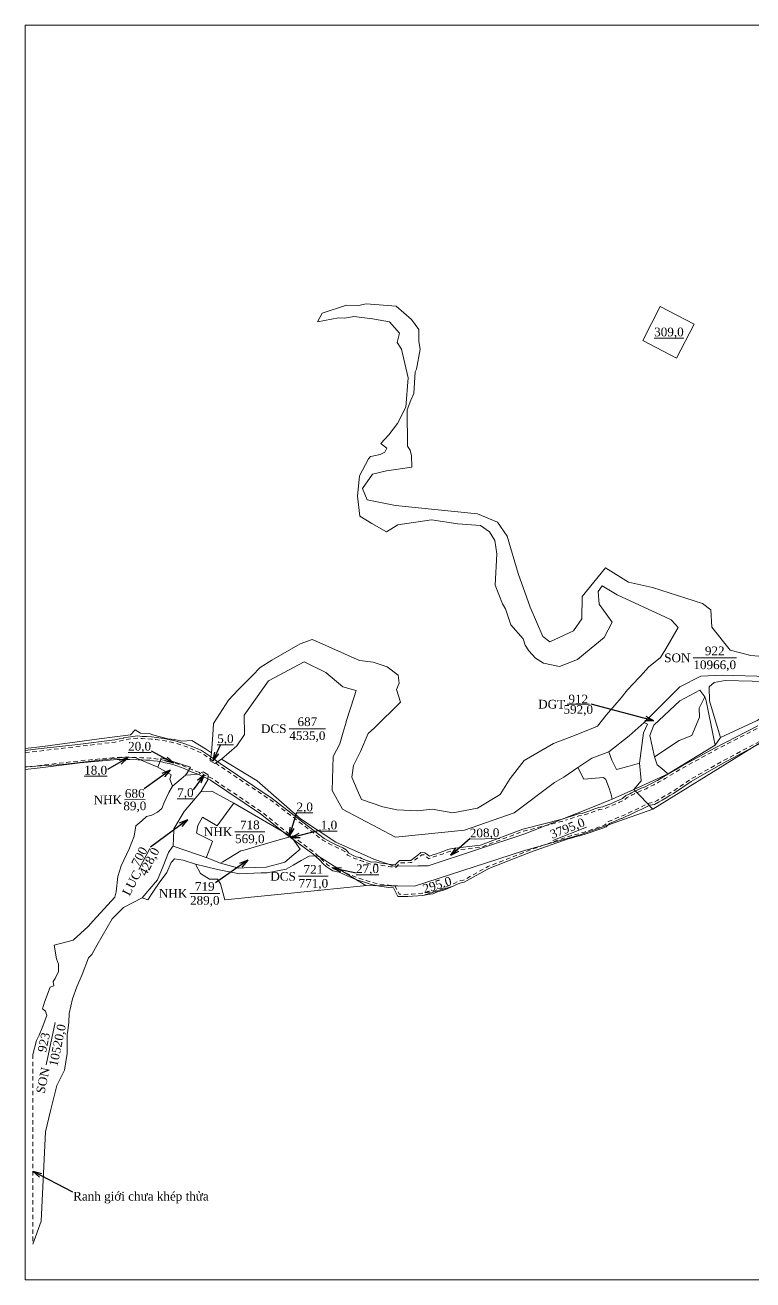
# Model space of a CAD drawing. Header units: metres. Extents: x 546437 to 547267, y 1842080 to 1842657.
# Drawn here: x 546437 to 546772, y 1842080 to 1842657 of the extents above; entities that cross this region are included whole.
import ezdxf
from ezdxf.enums import TextEntityAlignment as Align

# ---------------------------------------------------------------- set-up
doc = ezdxf.new("R2010")
doc.units = ezdxf.units.M
doc.header["$MEASUREMENT"] = 0
doc.linetypes.add('DGN Style 2', pattern=[3.355162, 2.013097, -1.342065])
for name, color, linetype, lineweight in [('Level 10', 7, 'Continuous', 0), ('Level 13', 7, 'Continuous', 0), ('Level 14', 7, 'Continuous', 0), ('Level 2', 7, 'Continuous', 0), ('Level 30', 7, 'Continuous', 0), ('Level 4', 7, 'Continuous', 0), ('Level 5', 7, 'Continuous', 0), ('Level 6', 7, 'Continuous', 0), ('Level 62', 7, 'Continuous', 0)]:
    doc.layers.add(name, color=color, linetype=linetype, lineweight=lineweight)
doc.styles.add('Style-STANDARD', font='STANDARD.shx')
doc.styles.add('Style-Times New Roman', font='times.ttf')
doc.dimstyles.get("Standard").update_dxf_attribs({"dimtxt": 0.18, "dimasz": 0.18, "dimexe": 0.18, "dimexo": 0.0625, "dimgap": 0.09, "dimtad": 0, "dimtih": 1, "dimtoh": 1, "dimdec": 4, "dimzin": 0, "dimdsep": 46, "dimtxsty": 'Standard', "dimcen": 0.09, "dimadec": 0, "dimazin": 0, "dimtfac": 1, "dimtdec": 4, "dimtofl": 0, "dimtmove": 0, "dimatfit": 3, "dimfxl": 1, "dimtolj": 1, "dimtzin": 0, "dimarcsym": 0})

# ---------------------------------------------------------------- blocks, each defined once
blk = doc.blocks.new('N_THUA_8')
at = {"layer": 'Level 13', "color": 1, "linetype": 'Continuous', "lineweight": 0}
blk.add_line((-2.982997, 0), (6.979003, 0), dxfattribs=at)
at = {"layer": 'Level 13', "color": 5, "linetype": 'Continuous', "lineweight": 0, "style": 'Style-Times New Roman'}
blk.add_text('922', height=2, dxfattribs=at).set_placement((1.998003, 1.6), align=Align.MIDDLE_CENTER)
at = {"layer": 'Level 2', "color": 3, "linetype": 'Continuous', "lineweight": 0, "style": 'Style-Times New Roman'}
blk.add_text('SON', height=2, dxfattribs=at).set_placement((-3.582997, 0), align=Align.MIDDLE_RIGHT)
at = {"layer": 'Level 4', "color": 1, "linetype": 'Continuous', "lineweight": 0, "style": 'Style-Times New Roman'}
blk.add_text('10966,0', height=2, dxfattribs=at).set_placement((1.998003, -1.6), align=Align.MIDDLE_CENTER)
blk = doc.blocks.new('N_THUA_12')
at = {"layer": 'Level 13', "color": 1, "linetype": 'Continuous', "lineweight": 0}
blk.add_line((0.489677, -0.155476), (5.037924, -1.599578), dxfattribs=at)
at = {"layer": 'Level 13', "color": 5, "linetype": 'Continuous', "lineweight": 0, "style": 'Style-Times New Roman'}
blk.add_text('686', height=2, rotation=342.384971, dxfattribs=at).set_placement((3.199573, 0.494953), align=Align.MIDDLE_CENTER)
at = {"layer": 'Level 2', "color": 3, "linetype": 'Continuous', "lineweight": 0, "style": 'Style-Times New Roman'}
blk.add_text('NHK', height=2, rotation=342.384971, dxfattribs=at).set_placement((-0.025003, 0.007939), align=Align.MIDDLE_RIGHT)
at = {"layer": 'Level 4', "color": 1, "linetype": 'Continuous', "lineweight": 0, "style": 'Style-Times New Roman'}
blk.add_text('89,0', height=2, rotation=342.384971, dxfattribs=at).set_placement((2.328028, -2.250008), align=Align.MIDDLE_CENTER)
blk = doc.blocks.new('TerminatorOpen_0.5')
at = {"color": 0, "linetype": 'ByBlock', "lineweight": -2}
for q in [(-1, 0.25), (-1, 0), (-1, -0.25)]:
    blk.add_line((0, 0), q, dxfattribs=at)
blk = doc.blocks.new('N_THUA_13')
at = {"layer": 'Level 13', "color": 1, "linetype": 'Continuous', "lineweight": 0}
blk.add_line((-0.81777, 0), (6.03823, 0), dxfattribs=at)
at = {"layer": 'Level 13', "color": 5, "linetype": 'Continuous', "lineweight": 0, "style": 'Style-Times New Roman'}
blk.add_text('700', height=2.52716, dxfattribs=at).set_placement((2.61023, 1.6), align=Align.MIDDLE_CENTER)
at = {"layer": 'Level 2', "color": 3, "linetype": 'Continuous', "lineweight": 0, "style": 'Style-Times New Roman'}
blk.add_text('LUC', height=2.52716, dxfattribs=at).set_placement((-1.41777, 0), align=Align.MIDDLE_RIGHT)
at = {"layer": 'Level 4', "color": 1, "linetype": 'Continuous', "lineweight": 0, "style": 'Style-Times New Roman'}
blk.add_text('428,0', height=2.52716, dxfattribs=at).set_placement((2.61023, -1.6), align=Align.MIDDLE_CENTER)
blk = doc.blocks.new('N_THUA_14')
at = {"layer": 'Level 13', "color": 1, "linetype": 'Continuous', "lineweight": 0}
blk.add_line((-2.978029, 0), (6.983971, 0), dxfattribs=at)
at = {"layer": 'Level 13', "color": 5, "linetype": 'Continuous', "lineweight": 0, "style": 'Style-Times New Roman'}
blk.add_text('923', height=2, dxfattribs=at).set_placement((2.002971, 1.6), align=Align.MIDDLE_CENTER)
at = {"layer": 'Level 2', "color": 3, "linetype": 'Continuous', "lineweight": 0, "style": 'Style-Times New Roman'}
blk.add_text('SON', height=2, dxfattribs=at).set_placement((-3.578029, 0), align=Align.MIDDLE_RIGHT)
at = {"layer": 'Level 4', "color": 1, "linetype": 'Continuous', "lineweight": 0, "style": 'Style-Times New Roman'}
blk.add_text('10520,0', height=2, dxfattribs=at).set_placement((2.002971, -1.6), align=Align.MIDDLE_CENTER)
blk = doc.blocks.new('N_THUA_15')
at = {"layer": 'Level 13', "color": 1, "linetype": 'Continuous', "lineweight": 0}
blk.add_line((-1.847555, 0), (6.562445, 0), dxfattribs=at)
at = {"layer": 'Level 13', "color": 5, "linetype": 'Continuous', "lineweight": 0, "style": 'Style-Times New Roman'}
blk.add_text('687', height=2, dxfattribs=at).set_placement((2.357445, 1.6), align=Align.MIDDLE_CENTER)
at = {"layer": 'Level 2', "color": 3, "linetype": 'Continuous', "lineweight": 0, "style": 'Style-Times New Roman'}
blk.add_text('DCS', height=2, dxfattribs=at).set_placement((-2.447555, 0), align=Align.MIDDLE_RIGHT)
at = {"layer": 'Level 4', "color": 1, "linetype": 'Continuous', "lineweight": 0, "style": 'Style-Times New Roman'}
blk.add_text('4535,0', height=2, dxfattribs=at).set_placement((2.357445, -1.6), align=Align.MIDDLE_CENTER)
blk = doc.blocks.new('N_THUA_16')
at = {"layer": 'Level 13', "color": 1, "linetype": 'Continuous', "lineweight": 0}
blk.add_line((-0.608567, 0), (6.247433, 0), dxfattribs=at)
at = {"layer": 'Level 13', "color": 5, "linetype": 'Continuous', "lineweight": 0, "style": 'Style-Times New Roman'}
blk.add_text('718', height=2, dxfattribs=at).set_placement((2.819433, 1.6), align=Align.MIDDLE_CENTER)
at = {"layer": 'Level 2', "color": 3, "linetype": 'Continuous', "lineweight": 0, "style": 'Style-Times New Roman'}
blk.add_text('NHK', height=2, dxfattribs=at).set_placement((-1.208567, 0), align=Align.MIDDLE_RIGHT)
at = {"layer": 'Level 4', "color": 1, "linetype": 'Continuous', "lineweight": 0, "style": 'Style-Times New Roman'}
blk.add_text('569,0', height=2, dxfattribs=at).set_placement((2.819433, -1.6), align=Align.MIDDLE_CENTER)
blk = doc.blocks.new('N_THUA_17')
at = {"layer": 'Level 13', "color": 1, "linetype": 'Continuous', "lineweight": 0}
blk.add_line((-0.77465, 0), (6.08135, 0), dxfattribs=at)
at = {"layer": 'Level 13', "color": 5, "linetype": 'Continuous', "lineweight": 0, "style": 'Style-Times New Roman'}
blk.add_text('721', height=2, dxfattribs=at).set_placement((2.65335, 1.6), align=Align.MIDDLE_CENTER)
at = {"layer": 'Level 2', "color": 3, "linetype": 'Continuous', "lineweight": 0, "style": 'Style-Times New Roman'}
blk.add_text('DCS', height=2, dxfattribs=at).set_placement((-1.37465, 0), align=Align.MIDDLE_RIGHT)
at = {"layer": 'Level 4', "color": 1, "linetype": 'Continuous', "lineweight": 0, "style": 'Style-Times New Roman'}
blk.add_text('771,0', height=2, dxfattribs=at).set_placement((2.65335, -1.6), align=Align.MIDDLE_CENTER)
blk = doc.blocks.new('N_THUA_18')
at = {"layer": 'Level 13', "color": 1, "linetype": 'Continuous', "lineweight": 0}
blk.add_line((-0.608567, 0), (6.247433, 0), dxfattribs=at)
at = {"layer": 'Level 13', "color": 5, "linetype": 'Continuous', "lineweight": 0, "style": 'Style-Times New Roman'}
blk.add_text('719', height=2, dxfattribs=at).set_placement((2.819433, 1.6), align=Align.MIDDLE_CENTER)
at = {"layer": 'Level 2', "color": 3, "linetype": 'Continuous', "lineweight": 0, "style": 'Style-Times New Roman'}
blk.add_text('NHK', height=2, dxfattribs=at).set_placement((-1.208567, 0), align=Align.MIDDLE_RIGHT)
at = {"layer": 'Level 4', "color": 1, "linetype": 'Continuous', "lineweight": 0, "style": 'Style-Times New Roman'}
blk.add_text('289,0', height=2, dxfattribs=at).set_placement((2.819433, -1.6), align=Align.MIDDLE_CENTER)
blk = doc.blocks.new('N_THUA_19')
at = {"layer": 'Level 13', "color": 1, "linetype": 'Continuous', "lineweight": 0}
blk.add_line((-0.40317, -0.210767), (4.153714, 2.171455), dxfattribs=at)
at = {"layer": 'Level 13', "color": 5, "linetype": 'Continuous', "lineweight": 0, "style": 'Style-Times New Roman'}
blk.add_text('912', height=2, rotation=27.599413, dxfattribs=at).set_placement((1.319328, 2.043794), align=Align.MIDDLE_CENTER)
at = {"layer": 'Level 2', "color": 3, "linetype": 'Continuous', "lineweight": 0, "style": 'Style-Times New Roman'}
blk.add_text('DGT', height=2, rotation=27.599413, dxfattribs=at).set_placement((-0.801963, -0.419246), align=Align.MIDDLE_RIGHT)
at = {"layer": 'Level 4', "color": 1, "linetype": 'Continuous', "lineweight": 0, "style": 'Style-Times New Roman'}
blk.add_text('592,0', height=2, rotation=27.599413, dxfattribs=at).set_placement((2.431216, -0.083106), align=Align.MIDDLE_CENTER)

msp = doc.modelspace()

# ---------------------------------------------------------------- linework, layer by layer
at = {"layer": 'Level 10', "color": 30, "lineweight": 0}
for p, q in [((546754.97, 1842325.89), (546757.42, 1842329.42)), ((546717.55, 1842305.38), (546733.24, 1842312.6)), ((546707.55, 1842301.02), (546717.55, 1842305.38)), ((546533.35, 1842299.2), (546559.84, 1842283.85)), ((546520.66, 1842274.14), (546527.31, 1842271.52))]:
    msp.add_line(p, q, dxfattribs=at)
at = {"layer": 'Level 10', "color": 3, "lineweight": 0}
for p, q in [((546505.13, 1842307.02), (546511.2, 1842312.04)), ((546503.5, 1842304.02), (546505.13, 1842307.02)), ((546444.62, 1842106.74), (546446.67, 1842147.8))]:
    msp.add_line(p, q, dxfattribs=at)
at = {"layer": 'Level 10', "color": 3, "lineweight": 0, "flags": 128}
for points in [[(546530.93, 1842346.53), (546535.42, 1842351.32), (546541.9, 1842357.94), (546545.52, 1842361.56), (546550.81, 1842364.98), (546563.92, 1842372.49), (546569.39, 1842374.5), (546571.2328, 1842373.6864), (546590.1923, 1842365.3156), (546591.36, 1842364.8), (546597.49, 1842364.03), (546603.92, 1842361.86), (546609.06, 1842358.01), (546609.47, 1842354.31), (546608.27, 1842351.51), (546610.08, 1842345.6), (546598.07, 1842333.85), (546595.26, 1842331.13), (546591.69, 1842322.91), (546588.51, 1842316.42), (546587.68, 1842311.1), (546590.12, 1842305.33), (546592.21, 1842300.84), (546601.94, 1842297.42), (546608.34, 1842296.09), (546618.05, 1842295.55), (546624.69, 1842296.37), (546634.14, 1842294.76), (546645.55, 1842296.81), (546655.9, 1842303.17), (546660.54, 1842310.48), (546667.05, 1842318.79), (546680.5, 1842326.59), (546690.91, 1842330.58), (546699.6797, 1842334.1785), (546700.78, 1842334.63), (546704.7796, 1842339.5777), (546705.8, 1842340.84), (546711.64, 1842347.55), (546714.65, 1842351.31), (546719.8654, 1842356.8215), (546720.64, 1842357.64), (546724.2, 1842361.68), (546729.85, 1842366.15), (546732.1975, 1842370.1605), (546737.91, 1842379.92), (546736.49, 1842381.59), (546734.64, 1842383.44), (546732.06, 1842384.73), (546709.76, 1842395.05), (546702.98, 1842399.11), (546701.01, 1842396.48), (546701.58, 1842390.65), (546707.54, 1842382.47), (546703.87, 1842375.41), (546695.22, 1842368.39), (546691.53, 1842365.25), (546683.25, 1842361.96), (546675.99, 1842363.59), (546672.17, 1842365.88), (546669.2, 1842369.25), (546667.53, 1842371.87), (546666.62, 1842374.71), (546660.89, 1842381.14), (546658.37, 1842388.59), (546657.02, 1842390.88), (546653.72, 1842399.44), (546654.51, 1842413.9), (546653.56, 1842419.95), (546651.03, 1842423.98), (546646.86, 1842426.86), (546636.51, 1842427.71), (546624.39, 1842429.49), (546608.84, 1842427.29), (546603.62, 1842424.01), (546596.97, 1842427.87), (546591.3664, 1842431.1969), (546590.32, 1842440.41), (546591.23, 1842449.85), (546595.38, 1842457.54), (546596.2435, 1842458.6496), (546596.38, 1842458.76), (546600.75, 1842459.68), (546602.84, 1842460.75), (546603.77, 1842462.48), (546601.19, 1842464.48), (546601.1086, 1842464.6467), (546604.7, 1842468.63), (546608.73, 1842473.82), (546612.5, 1842481.46), (546613.56, 1842494.92), (546610.55, 1842508.05), (546608.5617, 1842511.1168), (546609.7, 1842515.52), (546605.05, 1842520.6), (546597.28, 1842521.97), (546588.58, 1842523.04), (546584.5332, 1842522.3408), (546581.48, 1842522.43), (546571.8516, 1842520.7213), (546574, 1842524.69), (546585.26, 1842528.35), (546590.71, 1842528.17), (546594.24, 1842528.91), (546608.14, 1842527.85), (546615.12, 1842521.69), (546618.61, 1842517.06), (546618.47, 1842511.59), (546619.14, 1842508.02), (546617.49, 1842498.86), (546616.78, 1842497.69), (546616.21, 1842487.67), (546614.88, 1842484.66), (546613.11, 1842480.1), (546613.32, 1842463.48), (546614.53, 1842461.65), (546615.11, 1842458.92), (546615.26, 1842453.73), (546603.7, 1842452.02), (546597.21, 1842450.59), (546592.64, 1842443.97), (546594.68, 1842438.78), (546607.77, 1842436.1), (546645.47, 1842432.35), (546654.71, 1842428.49), (546659.19, 1842422.07), (546664.28, 1842404.87), (546669.77, 1842389.35), (546675.67, 1842375.9), (546678.86, 1842373.43), (546689.71, 1842378.47), (546693.57, 1842384), (546693.79, 1842394.3), (546704.46, 1842407.48), (546715.11, 1842400.78), (546726.16, 1842398.32), (546749.09, 1842391.09), (546752.97, 1842388.1), (546753.42, 1842380.07), (546761.87, 1842369.5), (546771.37, 1842367.1), (546784.28, 1842366.03)], [(546527.64, 1842319.37), (546534.8, 1842325.53), (546538.24, 1842330.75), (546538.09, 1842339.7), (546549.27, 1842355.46), (546565.82, 1842364.23), (546575.7, 1842359.31), (546583.53, 1842352.66), (546589.15, 1842351.07), (546589.6454, 1842351.0311), (546588.74, 1842348.03), (546585.1363, 1842336.6592), (546585.07, 1842336.45), (546583.7668, 1842331.8506), (546582.2182, 1842326.3849), (546579.09, 1842320.64), (546578.58, 1842305.01), (546583.46, 1842296.37), (546607.83, 1842283.5), (546639.58, 1842286.64), (546662.39, 1842294.64), (546680.96, 1842308.59), (546685.23, 1842311.05), (546691.68, 1842315.6)], [(546722.3, 1842336.24), (546738.68, 1842352.61), (546748.34, 1842357.66), (546758.28, 1842358.04), (546800.43, 1842356.82)], [(546523.08, 1842322.36), (546523.6847, 1842330.635), (546524.06, 1842335.77), (546530.93, 1842346.53)], [(546706, 1842322.82), (546715.33, 1842330.15), (546722.3, 1842336.24)], [(546523.08, 1842322.36), (546522.52, 1842318.6), (546524.58, 1842317.36), (546527.64, 1842319.37)], [(546691.68, 1842315.6), (546698.1, 1842319.78), (546706, 1842322.82)], [(546518.16, 1842304.4), (546520.2688, 1842308.0141), (546521.34, 1842309.85), (546521.51, 1842312.24), (546519.32, 1842313.57), (546517.23, 1842312.43), (546513.4713, 1842312.1869), (546513.4414, 1842312.185), (546511.2, 1842312.04)], [(546493.22, 1842293), (546495.69, 1842293.64), (546498.31, 1842295.04), (546500.24, 1842296.62), (546501.25, 1842299.44), (546503.5, 1842304.02)], [(546505.39, 1842279.38), (546505.72, 1842286.76), (546505.75, 1842287.35), (546510.54, 1842295.33), (546518.16, 1842304.4)], [(546440.829716, 1842183.514781), (546442.52, 1842189.84), (546443.75, 1842192.43), (546445.21, 1842195.72), (546447.3, 1842201.4), (546446.62, 1842203.39), (546445.28, 1842204.55), (546446.2, 1842207.49), (546448.78, 1842214.38), (546450.58, 1842215.14), (546450.22, 1842217.02), (546451.19, 1842218.37), (546452.73, 1842221.65), (546452.69, 1842225.07), (546451.69, 1842227.42), (546450.62, 1842233.72), (546459.43, 1842236.07), (546466.34, 1842242.39), (546468.6588, 1842244.9367), (546478.55, 1842255.8), (546479.15, 1842258.38), (546480.04, 1842265.46), (546481.48, 1842270.37), (546485.3872, 1842278.4743), (546485.39, 1842278.48), (546487.57, 1842283.93), (546488.26, 1842288.65)], [(546488.26, 1842288.65), (546491.02, 1842291.07), (546493.22, 1842293)], [(546491.17, 1842255.5), (546498.3, 1842263.84), (546500.88, 1842270.15), (546503.37, 1842276.49), (546505.04, 1842278.87), (546505.39, 1842279.38)], [(546446.67, 1842147.8), (546449.03, 1842157.59), (546451.93, 1842169.19), (546455.36, 1842176.19), (546456.63, 1842183.87), (546456.7, 1842192.87), (546456.7701, 1842193.4011), (546457.41, 1842198.25), (546457.52, 1842202.39), (546459.14, 1842209.14), (546461.12, 1842214.63), (546463.63, 1842220.3), (546466.5, 1842227.96), (546467.95, 1842229.51), (546470.5251, 1842233.9674), (546477.39, 1842245.85), (546482.55, 1842251.08), (546491.17, 1842255.5)]]:
    msp.add_lwpolyline(points, dxfattribs=at)
at = {"layer": 'Level 10', "color": 30, "lineweight": 0, "flags": 128}
for points in [[(546726.32, 1842296.32), (546766.86, 1842321.46), (546774.82, 1842326.4), (546795.21, 1842338.4), (546816.63, 1842343.86), (546851.9812, 1842352.8626), (546868.66, 1842357.11), (546879.02, 1842357.45), (546896.4978, 1842354.8944), (546896.87, 1842354.84), (546905.41, 1842351.4), (546914.74, 1842342.9), (546959.43, 1842281.98), (547000, 1842223.29)], [(546757.42, 1842329.42), (546756.8479, 1842331.2819), (546752.27, 1842346.18), (546752.22, 1842352.74), (546754.48, 1842354.6), (546759.52, 1842355.53), (546784.36, 1842355.03), (546796.5514, 1842352.2005), (546797.76, 1842351.92)], [(546727.02, 1842320.52), (546724.88, 1842330.25), (546726.64, 1842335.02), (546738.73, 1842346.2), (546747.93, 1842351.13), (546750.19, 1842348.14)], [(546750.19, 1842348.14), (546750.77, 1842346.18), (546754.2116, 1842329.5536), (546754.97, 1842325.89)], [(546757.42, 1842329.42), (546774.22, 1842337.13), (546792.65, 1842348.78), (546797.76, 1842351.92)], [(546720.11, 1842317.53), (546721.98, 1842331.46), (546723.77, 1842335.51), (546722.3, 1842336.24)], [(546437.292168, 1842324.22154), (546445.5, 1842325.27), (546471.422, 1842328.7284), (546485.75, 1842330.64), (546488, 1842332.89)], [(546488, 1842332.89), (546490.35, 1842331.32), (546494.46, 1842331.23), (546496.57, 1842330.49)], [(546496.57, 1842330.49), (546503, 1842328.81), (546506.03, 1842328.46), (546509.4, 1842327.63), (546514.1, 1842327.98)], [(546514.1, 1842327.98), (546520.2686, 1842324.1195), (546523.08, 1842322.36)], [(546733.24, 1842312.6), (546736.55, 1842314.63), (546754.97, 1842325.89)], [(546454.45, 1842316.93), (546482.28, 1842320.11), (546487.47, 1842320.34), (546498.45, 1842315.78)], [(546498.45, 1842315.78), (546499.5539, 1842318.9767), (546499.89, 1842319.95), (546513.37, 1842315.67), (546511.8735, 1842313.1666), (546511.2, 1842312.04)], [(546527.64, 1842319.37), (546544.1, 1842309.39), (546564.05, 1842291.98), (546580.29, 1842281.24), (546597.88, 1842273.3), (546607.21, 1842270.11), (546618.2388, 1842270.2226), (546622.88, 1842270.27), (546667.35, 1842285.02), (546685.34, 1842292.1), (546697.72, 1842296.97), (546707.55, 1842301.02)], [(546720.11, 1842317.53), (546720.8441, 1842309.4945), (546720.85, 1842309.43), (546718.45, 1842306.49), (546717.55, 1842305.38)], [(546727.02, 1842320.52), (546728.23, 1842316.78), (546730.3138, 1842315.0412), (546732.82, 1842312.95), (546733.24, 1842312.6)], [(546437.292168, 1842315.90053), (546454.45, 1842316.93)], [(546518.16, 1842304.4), (546523.3, 1842304.62), (546528.5686, 1842301.7786), (546533.35, 1842299.2)], [(546594.17, 1842261.21), (546605.5844, 1842261.0839), (546608.65, 1842261.05), (546616.58, 1842260.97), (546660.54, 1842275.14), (546666.7, 1842277.13), (546692.76, 1842284.63), (546726.32, 1842296.32)], [(546559.84, 1842283.85), (546563.89, 1842278.01), (546561.0064, 1842275.5413), (546556.87, 1842272), (546556.4, 1842271.87), (546548.27, 1842269.71), (546538.06, 1842269.32), (546535.75, 1842269.23), (546527.31, 1842271.52)], [(546505.39, 1842279.38), (546516.7, 1842275.5), (546520.66, 1842274.14)], [(546491.17, 1842255.5), (546493.84, 1842254.68), (546496.34, 1842258.62), (546498.97, 1842262.4), (546502.55, 1842267.2), (546504.6, 1842271.8), (546505.99, 1842273.53), (546510.13, 1842272.85), (546515.77, 1842271.04)], [(546515.77, 1842271.04), (546525.92, 1842268.63), (546535.94, 1842266.63), (546545.97, 1842267.03), (546548.73, 1842267.14), (546557.45, 1842268.8), (546560.65, 1842270.62), (546564.3993, 1842272.7632), (546567.98, 1842274.81), (546571.6228, 1842274.8373), (546571.99, 1842274.84), (546579.5678, 1842270.1833), (546594.17, 1842261.21)]]:
    msp.add_lwpolyline(points, dxfattribs=at)
at = {"layer": 'Level 10', "color": 7, "lineweight": 0, "flags": 128}
for points in [[(546727.02, 1842320.52), (546738.38, 1842327.97), (546744.26, 1842330.31), (546747.78, 1842338.69), (546747.56, 1842342.79), (546750.19, 1842348.14)], [(546706, 1842322.82), (546707.32, 1842318.86), (546709.53, 1842314.61), (546714.78, 1842315.95), (546720.11, 1842317.53)], [(546498.45, 1842315.78), (546504.53, 1842312.25), (546503.93, 1842310.25), (546505.13, 1842307.02)], [(546691.68, 1842315.6), (546694.48, 1842310.21), (546703.47, 1842310.98), (546704.58, 1842310.01), (546706.35, 1842305.59), (546707.1769, 1842302.4523), (546707.42, 1842301.53), (546707.55, 1842301.02)], [(546717.55, 1842305.38), (546720.4979, 1842302.3346), (546726.32, 1842296.32)], [(546520.66, 1842274.14), (546520.73, 1842274.33), (546523.54, 1842281.52), (546523.61, 1842281.69), (546516.14, 1842285.31), (546516.75, 1842288.86), (546518.97, 1842292.66), (546525.63, 1842288.69), (546532.7593, 1842298.3959), (546533.35, 1842299.2)], [(546527.31, 1842271.52), (546528.33, 1842272.13), (546536.58, 1842277.13), (546537.55, 1842277.41), (546553.2014, 1842281.932), (546559.84, 1842283.85)], [(546515.77, 1842271.04), (546518.06, 1842266.74), (546522.19, 1842264.23), (546525.87, 1842264.23), (546527.24, 1842262.05), (546529.18, 1842254.64)], [(546529.18, 1842254.64), (546573.35, 1842259.11), (546591.5026, 1842260.9409), (546593.08, 1842261.1), (546594.17, 1842261.21)], [(546440.829716, 1842096.107355), (546444.62, 1842106.74)]]:
    msp.add_lwpolyline(points, dxfattribs=at)
at = {"layer": 'Level 14', "color": 3, "linetype": 'DGN Style 2', "lineweight": 0, "flags": 128}
msp.add_lwpolyline([(546440.829716, 1842183.514781), (546440.829716, 1842096.107355)], dxfattribs=at)
at = {"layer": 'Level 30', "color": 5, "linetype": 'Continuous', "lineweight": 0, "flags": 128}
for points in [[(546745.2543, 1842519.5758), (546729.6654, 1842527.6591), (546721.5821, 1842512.0702), (546737.171, 1842503.9869), (546745.2543, 1842519.5758)], [(546437.292168, 1842323.346465), (546443.2572, 1842324.0714), (546461.6077, 1842326.1882), (546478.6327, 1842328.2553), (546480.5975, 1842328.679), (546482.5623, 1842329.1027), (546482.7717, 1842329.1479), (546484.6833, 1842329.515), (546486.841, 1842329.8586), (546489.017, 1842330.0517), (546491.1964, 1842329.8312), (546493.3709, 1842329.7578), (546495.5419, 1842329.612), (546497.7067, 1842329.394), (546499.8631, 1842329.1039), (546502.0087, 1842328.7421), (546504.141, 1842328.309), (546506.2576, 1842327.8051), (546508.3563, 1842327.2309), (546510.4347, 1842326.5871), (546512.4905, 1842325.8744), (546514.5214, 1842325.0935), (546516.5251, 1842324.2455), (546518.4995, 1842323.3311), (546520.3493, 1842322.1743), (546522.1536, 1842320.9598), (546527.0884, 1842317.3572), (546550.9564, 1842301.3126), (546563.2033, 1842291.9832), (546574.9579, 1842282.8824), (546578.6506, 1842280.9135), (546580.2076, 1842280.1382), (546581.8983, 1842279.3648), (546583.5389, 1842278.5427), (546585.1179, 1842277.6294), (546586.3738, 1842276.0822), (546588.0333, 1842275.2648), (546589.7191, 1842274.5031), (546591.5783, 1842274.177), (546592.0948, 1842273.6866), (546593.4216, 1842273.1878), (546594.9156, 1842272.5606), (546596.6877, 1842272.0298), (546598.6213, 1842272.1472), (546600.4052, 1842271.7401), (546602.2016, 1842271.3926), (546603.6186, 1842271.1621), (546605.8241, 1842270.8783), (546607.6463, 1842270.7119), (546609.5612, 1842272.7559), (546611.3187, 1842272.713), (546613.0766, 1842272.7287), (546614.6595, 1842272.7931), (546614.833, 1842272.8031), (546616.3682, 1842273.9938), (546618.1238, 1842275.2198), (546619.5297, 1842276.3795), (546621.3074, 1842276.3479), (546623.3733, 1842274.7068), (546624.9981, 1842275.3496), (546626.6464, 1842275.8669), (546628.2911, 1842276.3906), (546629.1069, 1842276.6724), (546630.0384, 1842277.0373), (546631.9064, 1842277.7536), (546633.8269, 1842278.3223), (546646.9414, 1842279.8254), (546666.4009, 1842287.2103), (546684.5064, 1842291.7959), (546686.4076, 1842292.4194), (546687.3243, 1842292.7201), (546688.2833, 1842293.0382), (546690.1301, 1842293.6663), (546691.9835, 1842294.271), (546693.9605, 1842294.5069), (546695.8094, 1842295.1372), (546696.7834, 1842295.4776), (546699.4878, 1842296.4531), (546701.317, 1842297.1386), (546703.297, 1842297.4398), (546705.1161, 1842298.1633), (546706.9279, 1842298.905), (546708.491, 1842299.562), (546710.5288, 1842300.4425), (546712.3175, 1842301.2382), (546713.835, 1842302.6202), (546715.6018, 1842303.4488), (546716.3735, 1842303.8175), (546717.3602, 1842304.2951), (546719.1101, 1842305.1589), (546720.8512, 1842306.0402), (546722.7152, 1842306.6878), (546724.4409, 1842307.6051), (546726.1711, 1842308.5145), (546727.9063, 1842309.4165), (546728.3388, 1842309.6447), (546729.6646, 1842310.3476), (546731.383, 1842311.3718), (546739.7186, 1842316.3339), (546754.6794, 1842324.5215), (546774.6413, 1842334.7702)], [(546437.292168, 1842314.665554), (546444.2328, 1842315.4538), (546462.5763, 1842317.6322), (546479.6561, 1842319.2156), (546481.6659, 1842319.2418), (546483.8899, 1842319.2709), (546485.5364, 1842319.253), (546489.1149, 1842319.1158), (546491.0124, 1842319.043), (546492.8275, 1842318.9818), (546494.6396, 1842318.8601), (546496.4466, 1842318.6781), (546498.2466, 1842318.4359), (546500.0375, 1842318.1339), (546501.8174, 1842317.7724), (546503.5842, 1842317.3518), (546505.336, 1842316.8725), (546507.0708, 1842316.3351), (546508.7868, 1842315.7402), (546510.482, 1842315.0885), (546512.1545, 1842314.3806), (546513.8026, 1842313.6173), (546515.5172, 1842312.9766), (546517.2155, 1842312.2759), (546522.6167, 1842309.79), (546545.7107, 1842294.2484), (546557.7155, 1842284.5931), (546569.6869, 1842275.7842), (546572.7628, 1842272.9846), (546574.4446, 1842271.2785), (546575.9005, 1842269.9929), (546577.2477, 1842269.0802), (546579.0185, 1842267.9888), (546581.8979, 1842267.3656), (546583.8504, 1842266.4038), (546585.8339, 1842265.5076), (546588.1612, 1842264.5552), (546589.8848, 1842263.916), (546591.9478, 1842263.2223), (546594.0328, 1842262.5977), (546596.0884, 1842261.8434), (546598.217, 1842261.3576), (546600.3607, 1842260.943), (546602.517, 1842260.6001), (546604.6835, 1842260.3292), (546606.8578, 1842260.1307), (546608.8822, 1842256.2232), (546611.1911, 1842256.1669), (546613.5005, 1842256.1876), (546615.58, 1842256.2722), (546618.1109, 1842256.4597), (546620.4067, 1842256.7109), (546622.6929, 1842257.0384), (546624.9669, 1842257.4419), (546627.1296, 1842258.3418), (546629.3577, 1842258.8924), (546631.5086, 1842259.7086), (546633.6247, 1842260.5939), (546634.669, 1842261.0621), (546635.5775, 1842261.4919), (546637.3943, 1842262.3516), (546639.379, 1842262.7403), (546650.7907, 1842269.0224), (546669.8724, 1842276.5686), (546687.2036, 1842282.7039), (546689.1372, 1842283.218), (546690.0696, 1842283.4658), (546691.0936, 1842283.7416), (546693.0673, 1842284.2892), (546695.0226, 1842284.8985), (546696.9815, 1842285.4981), (546699.9418, 1842286.516), (546700.8525, 1842286.8394), (546702.7777, 1842287.539), (546704.6959, 1842288.2579), (546706.2914, 1842289.8002), (546708.1868, 1842290.5541), (546711.7031, 1842292.0114), (546711.9544, 1842292.1185), (546713.8263, 1842292.9289), (546715.69, 1842293.7579), (546717.5132, 1842294.6749), (546719.3592, 1842295.5407), (546720.1655, 1842295.926), (546721.1965, 1842296.425), (546724.8441, 1842298.2484), (546726.9764, 1842298.5735), (546728.783, 1842299.5337), (546730.5661, 1842300.5371), (546732.3248, 1842301.5829), (546734.0463, 1842302.6245), (546735.807, 1842303.5742), (546743.8259, 1842309.0942), (546758.6546, 1842317.5149), (546778.4469, 1842328.0624)]]:
    msp.add_lwpolyline(points, dxfattribs=at)
at = {"layer": 'Level 6', "color": 2, "linetype": 'DGN Style 2', "lineweight": 0, "flags": 128}
for points in [[(546825.529845, 1842356.442307), (546824.043847, 1842356.237026), (546823.536565, 1842356.164543), (546821.5055, 1842355.848258), (546819.509369, 1842355.439669), (546817.347291, 1842354.889143), (546815.143055, 1842355.082935), (546813.322465, 1842354.541009), (546811.340807, 1842353.907794), (546809.371297, 1842353.234741), (546807.816932, 1842352.672096), (546807.42132, 1842352.524436), (546805.477489, 1842351.772129), (546803.552909, 1842350.982528), (546801.734168, 1842350.193547), (546800.016959, 1842348.956456), (546798.06254, 1842348.013991), (546796.236718, 1842347.088212), (546794.480064, 1842346.037212), (546793.012183, 1842345.112136), (546792.719806, 1842344.923485), (546789.201578, 1842342.918886), (546775.14071, 1842333.902507), (546755.147888, 1842323.637932), (546740.214561, 1842315.465366), (546731.894748, 1842310.512664), (546730.155102, 1842309.475801), (546728.806334, 1842308.760725), (546728.370248, 1842308.530632), (546726.634344, 1842307.628266), (546724.908211, 1842306.721004), (546723.116353, 1842305.768537), (546721.24286, 1842305.117639), (546719.557237, 1842304.264421), (546717.799366, 1842303.396686), (546716.806894, 1842302.916292), (546716.029659, 1842302.544947), (546714.396521, 1842301.779033), (546712.87146, 1842300.390146), (546710.930355, 1842299.52665), (546708.883071, 1842298.642052), (546707.311077, 1842297.981313), (546705.490321, 1842297.235947), (546703.560374, 1842296.468361), (546701.570376, 1842296.16564), (546699.832929, 1842295.514524), (546697.118022, 1842294.535235), (546696.1357, 1842294.191926), (546694.183521, 1842293.526418), (546692.199913, 1842293.289729), (546690.446194, 1842292.717552), (546688.601715, 1842292.090241), (546687.637559, 1842291.770431), (546686.719284, 1842291.469214)], [(546826.771805, 1842350.131256), (546825.31413, 1842349.75682), (546824.843161, 1842349.633273), (546823.000219, 1842349.124902), (546821.167422, 1842348.63865), (546819.474487, 1842348.207666), (546817.441382, 1842348.317171), (546815.427932, 1842347.71789), (546813.582373, 1842347.1281), (546811.749906, 1842346.50186), (546810.305703, 1842345.979117), (546809.924778, 1842345.836964), (546808.121588, 1842345.138961), (546806.329107, 1842344.403579), (546804.228312, 1842343.492303), (546803.122712, 1842341.295232), (546801.720047, 1842340.618903), (546800.043819, 1842339.768838), (546798.338309, 1842338.978169), (546796.897402, 1842338.286892), (546794.804362, 1842337.252602), (546777.990312, 1842328.952214), (546758.172464, 1842318.391099), (546743.294499, 1842309.942423), (546735.284597, 1842304.428617), (546733.549795, 1842303.492886), (546731.810403, 1842302.440461), (546730.065269, 1842301.402728), (546728.303062, 1842300.411085), (546726.657393, 1842299.536419), (546724.537764, 1842299.213251), (546720.755088, 1842297.322327), (546719.73209, 1842296.8272), (546718.931298, 1842296.444532), (546717.076138, 1842295.574436), (546715.261884, 1842294.661936), (546713.424432, 1842293.844611), (546711.559718, 1842293.037322), (546711.315627, 1842292.933295), (546707.810554, 1842291.480648), (546705.738344, 1842290.656421), (546704.150326, 1842289.121353), (546702.431451, 1842288.477156), (546700.514407, 1842287.78052), (546699.61189, 1842287.460026), (546696.672485, 1842286.44931), (546694.727503, 1842285.853971), (546692.784803, 1842285.248597), (546690.829888, 1842284.706209), (546689.81114, 1842284.431823), (546688.8803, 1842284.184438), (546686.907792, 1842283.659993), (546669.521552, 1842277.505209), (546650.363988, 1842269.929007), (546639.033551, 1842263.691642), (546637.079501, 1842263.308945), (546635.149814, 1842262.395828), (546634.250582, 1842261.970412), (546633.22711, 1842261.51155), (546631.138129, 1842260.637596), (546629.059277, 1842259.848736), (546626.815755, 1842259.294325), (546624.684091, 1842258.407339), (546622.534599, 1842258.025931), (546620.28138, 1842257.703156), (546618.019547, 1842257.455673), (546615.522719, 1842257.270697), (546613.475688, 1842257.187418), (546611.198809, 1842257.167009), (546609.49798, 1842257.208482), (546607.493886, 1842261.076788), (546604.791025, 1842261.323542), (546602.657601, 1842261.590306), (546600.534215, 1842261.927972), (546598.423252, 1842262.336241), (546596.373048, 1842262.804149), (546594.348819, 1842263.546938), (546592.250729, 1842264.175459), (546590.218095, 1842264.858948), (546588.524528, 1842265.48701), (546586.229274, 1842266.426296), (546584.27734, 1842267.308233), (546582.22955, 1842268.316974), (546579.397404, 1842268.929946), (546577.790734, 1842269.920187), (546576.514402, 1842270.784876), (546575.132457, 1842272.005172), (546573.455944, 1842273.705908), (546570.321506, 1842276.558788), (546558.325481, 1842285.385807), (546546.304294, 1842295.054287), (546523.108082, 1842310.664673), (546517.615407, 1842313.192674), (546515.883021, 1842313.907438), (546514.188303, 1842314.540708), (546512.559631, 1842315.29501), (546510.856413, 1842316.015912), (546509.130089, 1842316.679577), (546507.382615, 1842317.285389), (546505.615982, 1842317.83265), (546503.832014, 1842318.320751), (546502.032772, 1842318.749074), (546500.220211, 1842319.117208), (546498.39646, 1842319.424748), (546496.563416, 1842319.671394), (546494.723234, 1842319.856736), (546492.877867, 1842319.98067), (546491.04841, 1842320.042354), (546485.561001, 1842320.252792), (546483.888794, 1842320.270971), (546481.652817, 1842320.241714)], [(546437.2915, 1842322.339026), (546443.37482, 1842323.078337), (546461.725263, 1842325.19513), (546478.798713, 1842327.268113), (546482.773198, 1842328.125192), (546482.97152, 1842328.168001), (546484.856271, 1842328.529945), (546486.963976, 1842328.865583), (546489.010811, 1842329.047221), (546491.129126, 1842328.832901), (546493.320515, 1842328.758931), (546495.458276, 1842328.615363), (546497.589905, 1842328.400704), (546499.713256, 1842328.11505), (546501.825986, 1842327.758793), (546503.925617, 1842327.332328), (546506.009783, 1842326.83615), (546508.076329, 1842326.270747), (546510.122893, 1842325.636808), (546512.147182, 1842324.935033), (546514.146975, 1842324.166093), (546516.119989, 1842323.33108), (546518.0224, 1842322.45002), (546519.804837, 1842321.335347), (546521.579376, 1842320.140879), (546526.514424, 1842316.538098), (546550.373957, 1842300.49919), (546562.594205, 1842291.190093), (546574.412677, 1842282.039842), (546578.192397, 1842280.024544), (546579.776619, 1842279.235688), (546581.466172, 1842278.462813), (546583.064134, 1842277.662079), (546584.457659, 1842276.856059), (546585.735438, 1842275.281905), (546587.606373, 1842274.360361), (546589.422201, 1842273.53991), (546591.108473, 1842273.244141), (546591.553214, 1842272.821873), (546593.051976, 1842272.258425), (546594.577633, 1842271.617936), (546596.570962, 1842271.020871), (546598.538692, 1842271.140343), (546600.198938, 1842270.761462), (546602.026322, 1842270.407968), (546603.474468, 1842270.172402), (546605.71478, 1842269.884122), (546608.041991, 1842269.671605), (546609.984678, 1842271.745265), (546611.310962, 1842271.712891), (546613.101397, 1842271.728882), (546614.7086, 1842271.79427), (546615.20052, 1842271.822623), (546616.961279, 1842273.188266), (546618.729209, 1842274.422877), (546619.881154, 1842275.373095), (546620.950767, 1842275.354081), (546623.203799, 1842273.564329), (546625.332197, 1842274.406362), (546626.947824, 1842274.913407), (546628.606099, 1842275.44143), (546629.452665, 1842275.733858), (546630.399797, 1842276.104881), (546632.227878, 1842276.805874), (546634.02731, 1842277.338723), (546647.179397, 1842278.846131), (546666.702053, 1842286.254999), (546684.7853, 1842290.834963), (546686.719221, 1842291.469194)], [(546481.652865, 1842320.241715), (546479.603344, 1842320.214997), (546462.471164, 1842318.626741), (546444.117413, 1842316.447124), (546437.2915, 1842315.671906)]]:
    msp.add_lwpolyline(points, dxfattribs=at)
at = {"layer": 'Level 62', "color": 7, "linetype": 'Continuous', "lineweight": 0, "flags": 128}
msp.add_lwpolyline([(547267.292168, 1842657.228957), (547267.292168, 1842079.728957), (546437.292168, 1842079.728957), (546437.292168, 1842657.228957), (547267.292168, 1842657.228957)], dxfattribs=at)

# ---------------------------------------------------------------- block references
at = {"layer": 'Level 2', "color": 3, "linetype": 'Continuous', "lineweight": 0, "xscale": 2, "yscale": 2, "zscale": 2}
for name, p in [('N_THUA_8', (546750.742481, 1842366.021547)), ('N_THUA_15', (546562.506435, 1842333.410389)), ('N_THUA_16', (546535.093311, 1842285.950224)), ('N_THUA_17', (546564.687903, 1842265.466951)), ('N_THUA_18', (546514.363779, 1842257.599491))]:
    msp.add_blockref(name, p, dxfattribs=at)
at = {"layer": 'Level 2', "color": 3, "linetype": 'Continuous', "lineweight": 0}
for name, p, xscale, yscale, zscale, rotation in [('N_THUA_19', (546687.689584, 1842344.67407), 2, 2, 2, 332.301624), ('N_THUA_12', (546481.977883, 1842300.723211), 2, 2, 2, 18.036106), ('N_THUA_13', (546490.199887, 1842269.746664), 1.582804, 1.582804, 1.582804, 62.309528), ('N_THUA_14', (546448.212928, 1842184.47661), 2, 2, 2, 78.10555)]:
    msp.add_blockref(name, p, dxfattribs=dict(at, xscale=xscale, yscale=yscale, zscale=zscale, rotation=rotation))

# ---------------------------------------------------------------- texts
at = {"layer": 'Level 14', "color": 7, "linetype": 'Continuous', "lineweight": 0, "style": 'Style-Times New Roman'}
msp.add_text('Ranh giới chưa khép thửa', height=4, dxfattribs=at).set_placement((546459.405457, 1842116.247571))
at = {"layer": 'Level 5', "color": 218, "linetype": 'Continuous', "lineweight": 0, "style": 'Style-Times New Roman'}
for s, p in [('%%u309,0%%U', (546733.659481, 1842515.998766)), ('%%u5,0%%U', (546529.504002, 1842328.84119)), ('%%u20,0%%U', (546489.991745, 1842325.327262)), ('%%u18,0%%U', (546469.772668, 1842314.320624)), ('%%u7,0%%U', (546511.090853, 1842304.000623)), ('%%u2,0%%U', (546566.001384, 1842297.413378)), ('%%u1,0%%U', (546577.173424, 1842289.077577)), ('%%u27,0%%U', (546594.904209, 1842268.978731))]:
    msp.add_text(s, height=4, dxfattribs=at).set_placement(p, align=Align.MIDDLE_CENTER)
for s, rotation, p in [('%%u3795,0%%U', 21.502687, (546686.882323, 1842287.598061)), ('%%u208,0%%U', 1.435428, (546648.808146, 1842285.501421)), ('%%u295,0%%U', 17.085986, (546626.961847, 1842261.585544))]:
    msp.add_text(s, height=4, rotation=rotation, dxfattribs=at).set_placement(p, align=Align.MIDDLE_CENTER)

# ---------------------------------------------------------------- leaders
at = {"layer": 'Level 5', "color": 3, "linetype": 'Continuous', "lineweight": 0}
for points in [[(546726.760858, 1842337.053772), (546697.799536, 1842344.652794)], [(546523.871981, 1842318.628195), (546527.442949, 1842326.275252)], [(546484.520773, 1842319.928829), (546475.159617, 1842314.570164)], [(546505.810001, 1842317.61751), (546495.431702, 1842323.063225)], [(546504.101446, 1842314.401615), (546492.159821, 1842305.755445)], [(546519.777161, 1842312.168271), (546514.664806, 1842305.31721)], [(546559.019777, 1842284.009805), (546562.394057, 1842295.055728)], [(546512.061746, 1842291.507398), (546494.994053, 1842278.864776)], [(546559.809669, 1842283.355558), (546573.391417, 1842286.858728)], [(546633.289396, 1842275.150015), (546642.143944, 1842283.036388)], [(546539.818218, 1842272.857875), (546524.939183, 1842262.446446)], [(546578.790553, 1842269.339726), (546589.695446, 1842267.072508)], [(546440.829716, 1842129.716396), (546459.189115, 1842120.242836)]]:
    msp.add_leader(points, dimstyle='Standard', override={"dimtxt": 4, "dimasz": 4, "dimgap": 2, "dimtad": 1, "dimtxsty": 'Style-STANDARD', "dimldrblk": 'TerminatorOpen_0.5'}, dxfattribs=at)

doc.saveas('drawing.dxf')
